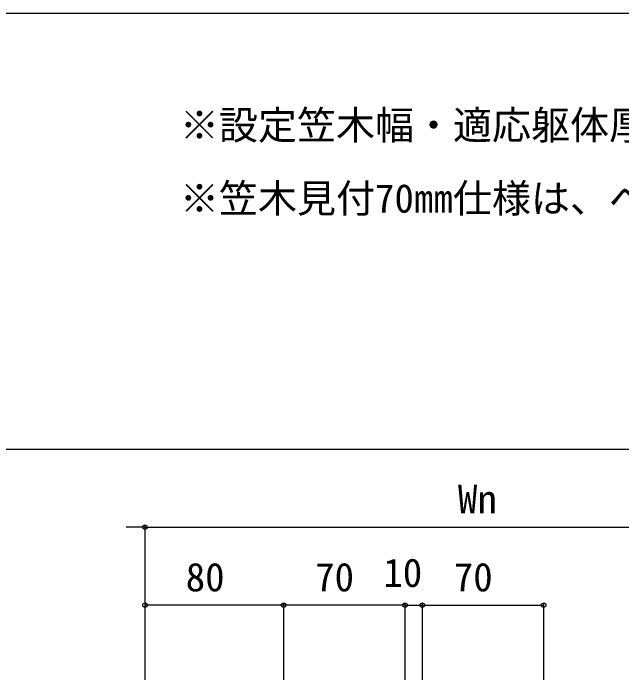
# Model space of a CAD drawing. Units: millimetres, scale not verified. Extents: x -1312 to 1312, y -1950 to 1938.
# Drawn here: x 186.8 to 537.8, y 1491.1 to 1875.5 of the extents above; entities that cross this region are included whole.
import ezdxf
from ezdxf.enums import TextEntityAlignment as Align

# ---------------------------------------------------------------- set-up
doc = ezdxf.new("R2010")
doc.units = ezdxf.units.MM
doc.header["$LTSCALE"] = 10
for name, color, linetype in [('0-2_USER1', 3, 'Continuous'), ('0-6_YKK_D', 6, 'Continuous'), ('0-7_YKK_ZWAK', 7, 'Continuous')]:
    doc.layers.add(name, color=color, linetype=linetype)
doc.styles.add('ＭＳ ゴシック', font='')
doc.styles.get('ＭＳ ゴシック').set_extended_font_data('MS Gothic')

msp = doc.modelspace()

# ---------------------------------------------------------------- linework, layer by layer
at = {"layer": '0-6_YKK_D'}
for p, q in [((36.29, 1624.11), (1134.02, 1624.11)), ((262.79, 1491.11), (262.79, 1580.11)), ((262.79, 1491.11), (262.79, 1580.11)), ((262.79, 1579.11), (251.95, 1579.11)), ((262.79, 1579.11), (662.79, 1579.11)), ((262.79, 1491.11), (262.79, 1535.11)), ((342.79, 1534.11), (262.79, 1534.11)), ((342.79, 1491.11), (342.79, 1535.11)), ((342.79, 1491.11), (342.79, 1535.11)), ((412.79, 1534.11), (342.79, 1534.11)), ((412.79, 1491.11), (412.79, 1535.11)), ((412.79, 1491.11), (412.79, 1535.11)), ((412.79, 1534.11), (422.79, 1534.11)), ((422.79, 1491.11), (422.79, 1535.11)), ((422.79, 1491.11), (422.79, 1535.11)), ((422.79, 1534.11), (492.79, 1534.11)), ((492.79, 1491.11), (492.79, 1535.11))]:
    msp.add_line(p, q, dxfattribs=at)
for centre in [(262.79, 1579.11), (262.79, 1579.11), (262.79, 1534.11), (342.79, 1534.11), (342.79, 1534.11), (412.79, 1534.11), (412.79, 1534.11), (422.79, 1534.11), (422.79, 1534.11), (492.79, 1534.11)]:
    msp.add_circle(centre, 1.31, dxfattribs=at)
at = {"layer": '0-7_YKK_ZWAK'}
msp.add_line((-1312.5, 1875.5), (1312.5, 1875.5), dxfattribs=at)

# ---------------------------------------------------------------- texts
at = {"layer": '0-2_USER1', "style": 'ＭＳ ゴシック'}
for s, p in [('※設定笠木幅・適応躯体厚は、各シリーズの技術資料をご参照ください。', (282.93, 1797.8)), ('※笠木見付70㎜仕様は、ベースレールの納まり図をご参照ください。', (282.93, 1755.57))]:
    msp.add_text(s, height=16.5, dxfattribs=at).set_placement(p, align=Align.BOTTOM_LEFT)
at = {"layer": '0-6_YKK_D', "style": 'ＭＳ ゴシック'}
for s, p in [('Wn', (443.3, 1582.11)), ('10', (400.28, 1539.61)), ('80', (286.24, 1537.11)), ('70', (360.92, 1537.11)), ('70', (440.92, 1537.11))]:
    msp.add_text(s, height=16.5, dxfattribs=at).set_placement(p, align=Align.BOTTOM_LEFT)

doc.saveas('drawing.dxf')
